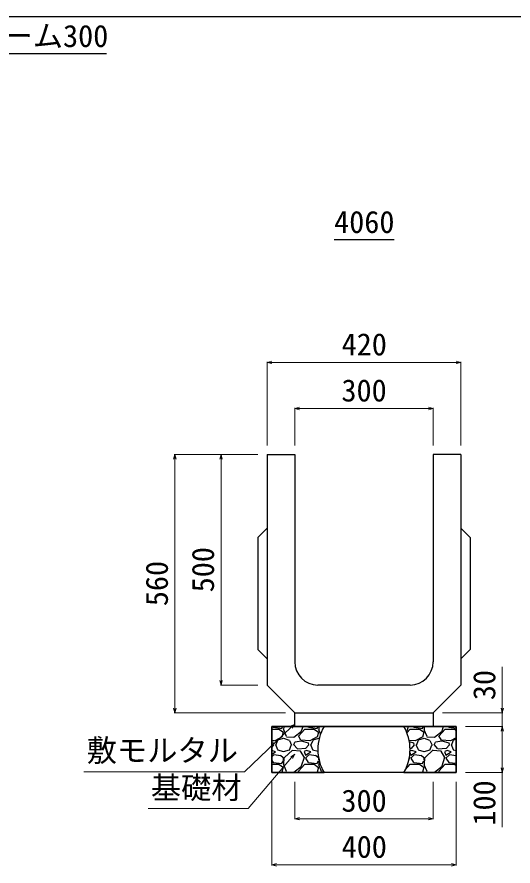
# Model space of a CAD drawing. Units: millimetres, scale not verified. Extents: x 0 to 12600, y -2970 to 2970.
# Drawn here: x 6350 to 7426, y -1942 to -100 of the extents above; entities that cross this region are included whole.
import ezdxf
from ezdxf.enums import TextEntityAlignment as Align

# ---------------------------------------------------------------- set-up
doc = ezdxf.new("R2010")
doc.units = ezdxf.units.MM
doc.header["$LTSCALE"] = 40
for name, color, linetype, lineweight in [('GAIKEI', 3, 'Continuous', 25), ('SUNPOU', 7, 'Continuous', 13), ('基礎栗石', 23, 'Continuous', 25), ('外枠', 20, 'Continuous', 30), ('敷モルタル', 43, 'Continuous', 25), ('文字', 5, 'Continuous', 25)]:
    doc.layers.add(name, color=color, linetype=linetype, lineweight=lineweight)
doc.styles.add('ＭＳ ゴシック', font='')
doc.styles.get('ＭＳ ゴシック').set_extended_font_data('MS Gothic')

# ---------------------------------------------------------------- blocks, each defined once
blk = doc.blocks.new('_Open30')
at = {"color": 7, "linetype": 'Continuous', "lineweight": 13}
for p, q in [((-1, 0.268), (0, 0)), ((0, 0), (-1, -0.268)), ((0, 0), (-1, 0))]:
    blk.add_line(p, q, dxfattribs=at)

msp = doc.modelspace()

# ---------------------------------------------------------------- linework, layer by layer
at = {"layer": 'GAIKEI'}
for p, q in [((6872.39, -1229.43), (6892.39, -1209.43)), ((7332.39, -1229.43), (7312.39, -1209.43)), ((6872.39, -1229.43), (6872.39, -1472.43)), ((7332.39, -1229.43), (7332.39, -1472.43)), ((6872.39, -1472.43), (6892.39, -1492.43)), ((7332.39, -1472.43), (7312.39, -1492.43))]:
    msp.add_line(p, q, dxfattribs=at)
at = {"layer": 'SUNPOU'}
for p, q in [((6892.39, -1029.43), (6892.39, -848.18)), ((7302.39, -849.43), (6902.39, -849.43)), ((7312.39, -1029.43), (7312.39, -848.18)), ((6952.39, -1029.43), (6952.39, -948.18)), ((6962.39, -949.43), (7242.39, -949.43)), ((7252.39, -1029.43), (7252.39, -948.18)), ((6872.39, -1049.43), (6691.14, -1049.43)), ((6872.39, -1049.43), (6791.14, -1049.43)), ((6692.39, -1059.43), (6692.39, -1599.43)), ((6792.39, -1059.43), (6792.39, -1539.43)), ((7402.39, -1599.43), (7402.39, -1509.78)), ((6872.39, -1549.43), (6791.14, -1549.43)), ((6932.39, -1609.43), (6691.14, -1609.43)), ((7272.39, -1609.43), (7403.64, -1609.43)), ((7402.39, -1639.43), (7402.39, -1609.43)), ((7322.39, -1639.43), (7403.64, -1639.43)), ((7322.39, -1639.43), (7403.64, -1639.43)), ((7402.39, -1649.43), (7402.39, -1659.43)), ((7402.39, -1649.43), (7402.39, -1729.43)), ((7322.39, -1739.43), (7403.64, -1739.43)), ((7402.39, -1739.43), (7402.39, -1858.01)), ((6902.39, -1759.43), (6902.39, -1940.68)), ((6952.39, -1759.43), (6952.39, -1840.68)), ((7252.39, -1759.43), (7252.39, -1840.68)), ((7302.39, -1759.43), (7302.39, -1940.68)), ((6962.39, -1839.43), (7242.39, -1839.43)), ((6912.39, -1939.43), (7292.39, -1939.43))]:
    msp.add_line(p, q, dxfattribs=at)
at = {"layer": 'SUNPOU', "color": 6, "lineweight": 15}
for points in [[(6495.09, -1737.63), (6843.17, -1737.63), (6944.83, -1640.97)], [(6634.22, -1817.22), (6851.07, -1817.22), (6945.52, -1706.7)]]:
    msp.add_lwpolyline(points, dxfattribs=at)
at = {"layer": '基礎栗石'}
for p, q in [((6902.39, -1639.43), (6902.39, -1739.43)), ((7015.79, -1639.43), (6902.39, -1639.43)), ((6902.39, -1639.43), (7302.39, -1639.43)), ((6902.39, -1739.43), (6902.39, -1639.43)), ((6904.17, -1639.43), (6905.29, -1641.12)), ((6923.89, -1644.19), (6926.54, -1639.43)), ((6928.48, -1639.43), (6928.15, -1646.38)), ((6967.19, -1648.88), (6970.21, -1639.43)), ((6980.37, -1639.43), (6981.49, -1641.12)), ((7000.08, -1644.21), (7002.74, -1639.43)), ((7004.68, -1639.43), (7004.35, -1646.36)), ((7302.39, -1639.43), (7188.99, -1639.43)), ((7195.79, -1648.85), (7198.81, -1639.43)), ((7208.97, -1639.43), (7210.09, -1641.12)), ((7228.66, -1644.24), (7231.34, -1639.43)), ((7233.28, -1639.43), (7232.95, -1646.33)), ((7272, -1648.84), (7275.01, -1639.43)), ((7285.17, -1639.43), (7286.29, -1641.12)), ((7302.39, -1739.43), (7302.39, -1639.43)), ((7302.39, -1639.43), (7302.39, -1739.43)), ((6902.39, -1644.89), (6917.46, -1644.89)), ((6905.63, -1641.13), (6924.68, -1643.42)), ((6917.89, -1645.16), (6927.8, -1652.02)), ((6927.4, -1651.71), (6924.35, -1662.37)), ((6927.56, -1645.83), (6933.65, -1660.31)), ((6950.52, -1662.25), (6967.28, -1649.29)), ((6960.14, -1660.1), (6973.86, -1644.86)), ((6973.85, -1644.89), (6993.66, -1644.89)), ((6981.83, -1641.13), (7000.88, -1643.42)), ((6994.1, -1645.16), (7004.01, -1652.02)), ((7003.6, -1651.71), (7000.55, -1662.37)), ((7003.75, -1645.81), (7008.15, -1656.25)), ((7194.2, -1650.59), (7195.89, -1649.28)), ((7195.26, -1652.86), (7202.46, -1644.86)), ((7202.45, -1644.89), (7222.26, -1644.89)), ((7210.44, -1641.13), (7229.49, -1643.42)), ((7222.71, -1645.17), (7232.62, -1652.03)), ((7232.2, -1651.7), (7229.15, -1662.37)), ((7232.33, -1645.76), (7238.42, -1660.23)), ((7255.34, -1662.23), (7272.1, -1649.28)), ((7264.94, -1660.1), (7278.66, -1644.86)), ((7278.65, -1644.89), (7298.46, -1644.89)), ((7286.64, -1641.13), (7302.39, -1643.02)), ((7298.92, -1645.18), (7302.39, -1647.58)), ((6908.67, -1670.82), (6902.39, -1670.32)), ((6908.67, -1670.82), (6902.39, -1670.32)), ((6906.01, -1675.36), (6902.39, -1674.46)), ((6906.71, -1678.78), (6905.95, -1674.97)), ((6924.89, -1662.09), (6908.89, -1670.47)), ((6911.15, -1679.63), (6915.73, -1668.96)), ((6915.82, -1668.55), (6928.01, -1664.74)), ((6927.84, -1664.6), (6940.03, -1669.17)), ((6934.07, -1661.65), (6950.07, -1662.41)), ((6940.67, -1670.06), (6945.25, -1679.97)), ((6950.12, -1679.44), (6952.41, -1673.34)), ((6967.08, -1671.55), (6952.6, -1673.08)), ((6965.41, -1669.15), (6960.08, -1660)), ((6984.88, -1670.82), (6965.83, -1669.3)), ((6984.88, -1670.82), (6965.83, -1669.3)), ((6982.21, -1675.36), (6966.97, -1671.55)), ((6982.91, -1678.77), (6982.15, -1674.96)), ((7001.1, -1662.08), (6985.1, -1670.47)), ((6987.35, -1679.64), (6991.92, -1668.97)), ((6992.02, -1668.56), (7004.21, -1664.75)), ((7004.04, -1664.6), (7005.74, -1665.23)), ((7213.48, -1670.82), (7200.25, -1669.76)), ((7213.48, -1670.82), (7200.25, -1669.76)), ((7210.81, -1675.36), (7200.94, -1672.89)), ((7211.51, -1678.75), (7210.75, -1674.94)), ((7229.74, -1662.06), (7213.73, -1670.45)), ((7215.94, -1679.66), (7220.51, -1668.99)), ((7220.61, -1668.56), (7232.8, -1664.75)), ((7232.63, -1664.59), (7244.82, -1669.16)), ((7238.86, -1661.65), (7254.87, -1662.41)), ((7245.49, -1670.11), (7250.07, -1680.01)), ((7254.91, -1679.46), (7257.2, -1673.36)), ((7271.87, -1671.56), (7257.39, -1673.08)), ((7270.21, -1669.14), (7264.88, -1659.99)), ((7289.68, -1670.82), (7270.63, -1669.3)), ((7289.68, -1670.82), (7270.63, -1669.3)), ((7287.01, -1675.36), (7271.77, -1671.55)), ((7287.71, -1678.75), (7286.94, -1674.94)), ((7302.39, -1663.92), (7289.94, -1670.44)), ((7292.14, -1679.67), (7296.71, -1669)), ((7296.81, -1668.56), (7302.39, -1666.81)), ((6906.56, -1679.42), (6902.39, -1684.05)), ((6910.61, -1694.42), (6902.39, -1691.68)), ((6902.39, -1699.35), (6910.63, -1694.41)), ((6910.36, -1678.68), (6914.94, -1689.34)), ((6914.82, -1689.75), (6927.77, -1693.56)), ((6927.99, -1693.7), (6940.94, -1689.89)), ((6947.49, -1690.39), (6929.96, -1706.4)), ((6940.73, -1690.75), (6944.54, -1680.08)), ((6964.64, -1692.9), (6946.36, -1691.37)), ((6958.09, -1687.73), (6949.71, -1678.58)), ((6975.98, -1686.82), (6958.46, -1688.34)), ((6973.19, -1706.67), (6964.81, -1692.96)), ((6972.41, -1693.9), (6975.46, -1701.52)), ((6977.91, -1691.26), (6972.58, -1693.54)), ((6975.4, -1701.26), (6986.83, -1694.41)), ((6982.76, -1679.42), (6975.9, -1687.04)), ((6986.81, -1694.42), (6977.66, -1691.37)), ((6986.56, -1678.67), (6991.13, -1689.34)), ((6991.01, -1689.75), (7002.72, -1693.19)), ((7206.53, -1691.25), (7202.06, -1693.16)), ((7204.6, -1686.82), (7202.18, -1687.03)), ((7204, -1701.26), (7215.43, -1694.4)), ((7211.35, -1679.43), (7204.49, -1687.05)), ((7215.41, -1694.42), (7206.26, -1691.37)), ((7215.15, -1678.65), (7219.72, -1689.32)), ((7219.6, -1689.75), (7232.56, -1693.56)), ((7232.77, -1693.71), (7245.73, -1689.9)), ((7252.36, -1690.33), (7234.83, -1706.33)), ((7245.51, -1690.81), (7249.32, -1680.14)), ((7269.44, -1692.9), (7251.15, -1691.37)), ((7262.87, -1687.69), (7254.49, -1678.55)), ((7280.8, -1686.82), (7263.28, -1688.34)), ((7278, -1706.68), (7269.62, -1692.96)), ((7277.21, -1693.91), (7280.26, -1701.53)), ((7282.73, -1691.25), (7277.4, -1693.54)), ((7280.2, -1701.26), (7291.63, -1694.4)), ((7287.54, -1679.44), (7280.68, -1687.06)), ((7291.61, -1694.42), (7282.46, -1691.37)), ((7291.35, -1678.64), (7295.92, -1689.31)), ((7295.8, -1689.74), (7302.39, -1691.68)), ((6906.79, -1700.52), (6902.39, -1704.92)), ((6902.39, -1712.96), (6905.29, -1717.32)), ((6922.29, -1702.84), (6907.05, -1700.56)), ((6927.46, -1707.55), (6921.36, -1702.22)), ((6928.13, -1712.71), (6928.13, -1708.14)), ((6928.91, -1706.57), (6928.15, -1722.58)), ((6967.19, -1725.07), (6973.28, -1706.02)), ((6982.99, -1700.52), (6975.37, -1708.14)), ((6975.4, -1708.17), (6981.49, -1717.32)), ((6998.49, -1702.85), (6983.25, -1700.56)), ((7003.65, -1707.54), (6997.55, -1702.21)), ((7004.33, -1712.71), (7004.33, -1708.36)), ((7004.92, -1710.56), (7004.35, -1722.56)), ((7196.93, -1721.52), (7201.89, -1706)), ((7201.8, -1706.68), (7201, -1705.36)), ((7201.82, -1695.94), (7204.06, -1701.53)), ((7211.59, -1700.52), (7203.97, -1708.14)), ((7204, -1708.17), (7210.09, -1717.32)), ((7227.1, -1702.85), (7211.86, -1700.56)), ((7232.22, -1707.52), (7226.13, -1702.19)), ((7232.93, -1712.71), (7232.93, -1708.14)), ((7233.71, -1706.53), (7232.95, -1722.53)), ((7272, -1725.04), (7278.09, -1705.99)), ((7287.79, -1700.52), (7280.17, -1708.14)), ((7280.2, -1708.17), (7286.29, -1717.32)), ((7302.39, -1702.71), (7288.06, -1700.56)), ((7302.39, -1702.24), (7302.32, -1702.18)), ((6902.39, -1721.09), (6917.46, -1721.09)), ((6905.61, -1717.33), (6924.66, -1719.62)), ((6917.89, -1721.36), (6927.79, -1728.21)), ((6923.88, -1720.4), (6927.69, -1713.54)), ((6927.4, -1727.91), (6924.35, -1738.57)), ((6927.56, -1722.04), (6933.66, -1736.51)), ((6950.52, -1738.44), (6967.29, -1725.49)), ((6960.14, -1736.3), (6973.86, -1721.06)), ((6973.85, -1721.09), (6993.66, -1721.09)), ((6981.81, -1717.33), (7000.86, -1719.62)), ((6994.09, -1721.36), (7004, -1728.22)), ((7000.08, -1720.41), (7003.89, -1713.56)), ((7003.6, -1727.91), (7000.55, -1738.57)), ((7003.75, -1722.02), (7009.85, -1736.5)), ((7192.29, -1732.36), (7202.46, -1721.06)), ((7195.27, -1725.97), (7195.9, -1725.48)), ((7195.8, -1725.05), (7196.01, -1724.38)), ((7202.45, -1721.09), (7222.26, -1721.09)), ((7210.42, -1717.33), (7229.47, -1719.62)), ((7222.71, -1721.37), (7232.61, -1728.23)), ((7228.66, -1720.45), (7232.47, -1713.59)), ((7232.2, -1727.9), (7229.15, -1738.57)), ((7232.33, -1721.96), (7238.43, -1736.44)), ((7255.34, -1738.43), (7272.11, -1725.48)), ((7264.94, -1736.3), (7278.66, -1721.06)), ((7278.65, -1721.09), (7298.46, -1721.09)), ((7286.62, -1717.33), (7302.39, -1719.22)), ((7298.91, -1721.37), (7302.39, -1723.78)), ((6902.39, -1739.43), (7015.79, -1739.43)), ((7302.39, -1739.43), (6902.39, -1739.43)), ((6924.91, -1738.28), (6922.72, -1739.43)), ((6934.08, -1737.85), (6950.08, -1738.61)), ((6961.96, -1739.43), (6960.08, -1736.2)), ((7001.12, -1738.27), (6998.92, -1739.43)), ((7010.28, -1737.85), (7015.16, -1738.08)), ((7188.99, -1739.43), (7302.39, -1739.43)), ((7190.56, -1739.43), (7189.69, -1737.93)), ((7229.76, -1738.25), (7227.51, -1739.43)), ((7238.88, -1737.85), (7254.88, -1738.61)), ((7266.76, -1739.43), (7264.88, -1736.2))]:
    msp.add_line(p, q, dxfattribs=at)
for start, end in [(150, 180), (0, 30), (180, 210), (330, 0)]:
    msp.add_arc((7102.39, -1689.43), 100, start, end, dxfattribs=at)
at = {"layer": '外枠'}
for p, q in [((6892.39, -1049.43), (6892.39, -1549.43)), ((6892.39, -1049.43), (6952.39, -1049.43)), ((6952.39, -1049.43), (6952.39, -1499.43)), ((7252.39, -1049.43), (7252.39, -1499.43)), ((7312.39, -1049.43), (7252.39, -1049.43)), ((7312.39, -1049.43), (7312.39, -1549.43)), ((6892.39, -1549.43), (6952.39, -1609.43)), ((7202.39, -1549.43), (7002.39, -1549.43)), ((7312.39, -1549.43), (7252.39, -1609.43)), ((6952.39, -1609.43), (7252.39, -1609.43))]:
    msp.add_line(p, q, dxfattribs=at)
for centre, start, end in [((7002.39, -1499.43), 180, 270), ((7202.39, -1499.43), 270, 0)]:
    msp.add_arc(centre, 50, start, end, dxfattribs=at)
at = {"layer": '敷モルタル'}
for p, q in [((6952.39, -1609.43), (7252.39, -1609.43)), ((6952.39, -1639.43), (6952.39, -1609.43)), ((7252.39, -1609.43), (7252.39, -1639.43)), ((7252.39, -1639.43), (6952.39, -1639.43))]:
    msp.add_line(p, q, dxfattribs=at)
at = {"layer": '文字'}
for p, q in [((8300, -100), (4300, -100)), ((6056.25, -179.57), (6543.75, -179.57)), ((7037.64, -583.08), (7167.64, -583.08))]:
    msp.add_line(p, q, dxfattribs=at)

# ---------------------------------------------------------------- block references
at = {"layer": 'SUNPOU', "xscale": 10, "yscale": 10}
for p, rotation in [((6892.39, -849.43), 180), ((6952.39, -949.43), 180), ((6692.39, -1049.43), 90), ((6792.39, -1049.43), 90), ((6792.39, -1549.43), 270), ((6692.39, -1609.43), 270), ((7402.39, -1609.43), 270), ((6952.39, -1634.43), 40.88267), ((7402.39, -1639.43), 90), ((7402.39, -1639.43), 90), ((6952.39, -1699.43), 46.61885), ((7402.39, -1739.43), 270), ((6952.39, -1839.43), 180), ((6902.39, -1939.43), 180)]:
    msp.add_blockref('_Open30', p, dxfattribs=dict(at, rotation=rotation))
for p in [(7312.39, -849.43), (7252.39, -949.43), (7252.39, -1839.43), (7302.39, -1939.43)]:
    msp.add_blockref('_Open30', p, dxfattribs=at)

# ---------------------------------------------------------------- texts
at = {"layer": 'SUNPOU', "style": 'ＭＳ ゴシック'}
for s, p in [('420', (7053.89, -848.68)), ('300', (7053.52, -948.68)), ('300', (7053.52, -1838.68)), ('400', (7053.89, -1938.68))]:
    msp.add_text(s, height=48.11, dxfattribs=at).set_placement(p, align=Align.BOTTOM_LEFT)
for s, p in [('500', (6791.64, -1348.3)), ('560', (6691.64, -1378.3)), ('30', (7401.64, -1582.23)), ('100', (7401.64, -1854.37))]:
    msp.add_text(s, height=48.11, rotation=90, dxfattribs=at).set_placement(p, align=Align.BOTTOM_LEFT)
at = {"layer": 'SUNPOU', "color": 6, "style": 'ＭＳ ゴシック'}
for s, p in [('敷モルタル', (6501.09, -1729.79)), ('基礎材', (6640.21, -1810.62))]:
    msp.add_text(s, height=48.11, dxfattribs=at).set_placement(p, align=Align.BOTTOM_LEFT)
at = {"layer": '文字', "style": 'ＭＳ ゴシック'}
for s, p in [('CNフリューム300', (6056.25, -179.69)), ('4060', (7037.64, -583.19))]:
    msp.add_text(s, height=48.11, dxfattribs=at).set_placement(p, align=Align.BOTTOM_LEFT)

doc.saveas('drawing.dxf')
